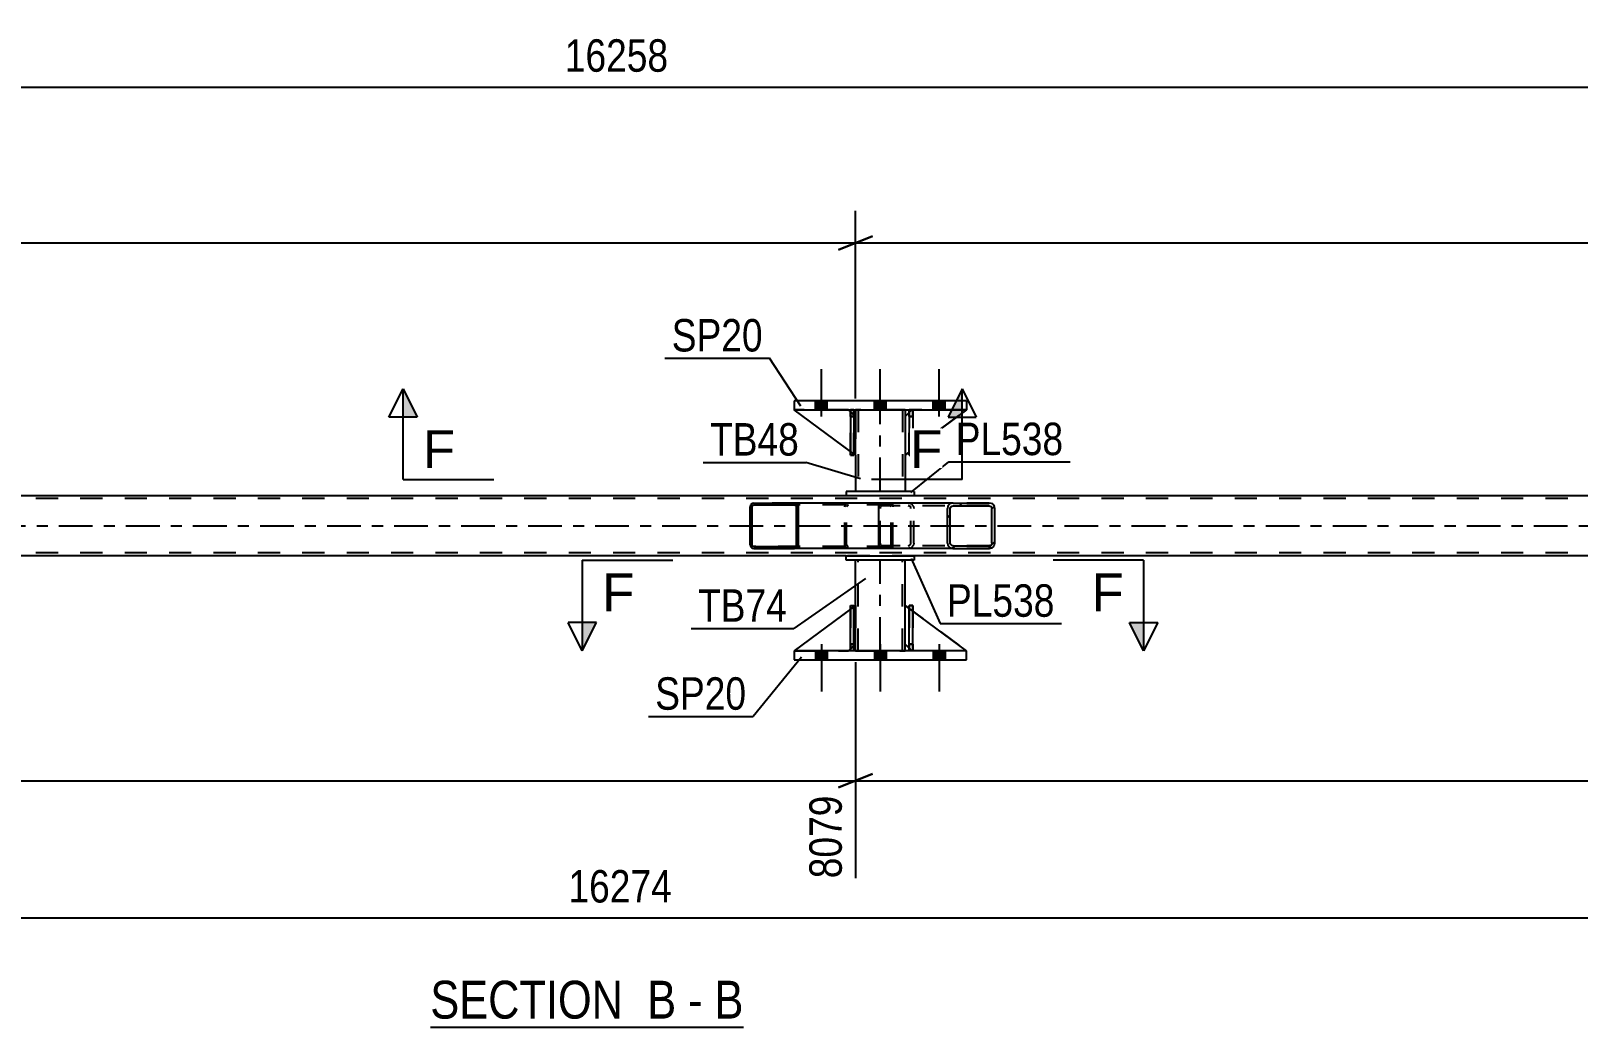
# Model space of a CAD drawing. Header units: millimetres. Extents: x 0 to 1797, y -6 to 560.
# Drawn here: x 1369.1 to 1505.7, y 147 to 235 of the extents above; entities that cross this region are included whole.
import ezdxf

# ---------------------------------------------------------------- set-up
doc = ezdxf.new("R2010")
doc.units = ezdxf.units.MM
doc.linetypes.add('DXK_LINE_DOT2', pattern=[3.9198, 1.9599, -1.9599])
doc.linetypes.add('DXK_LINE_DOT3', pattern=[5.9187, 2.979, -0.9799, 0.9799, -0.9799])
doc.styles.add('Arial', font='ARIAL.TTF', dxfattribs={"height": 0.2})
doc.styles.add('Arial Narrow', font='ARIALN.TTF', dxfattribs={"height": 0.2})

# ---------------------------------------------------------------- blocks, each defined once
blk = doc.blocks.new('Unknown-814276781-12 - 5315')
at = {"color": 6, "linetype": 'Continuous'}
blk.add_line((1404.39, 147), (1432.03, 147), dxfattribs=at)
at = {"color": 0, "linetype": 'Continuous'}
for points in [[(1422.49, 147.75), (1422.49, 151.25), (1404.39, 151.25), (1404.39, 147.75)], [(1426.1, 147.75), (1426.1, 151.25), (1423.54, 151.25), (1423.54, 147.75)], [(1428.43, 147.75), (1428.43, 151.25), (1427.15, 151.25), (1427.15, 147.75)], [(1432.03, 147.75), (1432.03, 151.25), (1429.48, 151.25), (1429.48, 147.75)]]:
    blk.add_wipeout(points, dxfattribs=at)
at = {"color": 7, "linetype": 'Continuous', "style": 'Arial Narrow'}
for s, p in [('SECTION ', (1404.39, 147.75)), ('B', (1423.54, 147.75)), ('B', (1429.48, 147.75)), ('-', (1427.15, 147.75))]:
    blk.add_text(s, height=3.34, dxfattribs=at).set_placement(p)
blk = doc.blocks.new('Part-814276781-5322 - 5315')
at = {"linetype": 'Continuous'}
h = blk.add_hatch(dxfattribs=at)
h.set_pattern_fill('', scale=0.7, style=0, pattern_type=0)
h.set_pattern_definition([(45, (1436.8545, 193.0652), (-1.57154, 1.57154), [])])
h.paths.add_polyline_path([(1436.88, 192.94), (1436.85, 193.07), (1436.78, 193.17), (1436.67, 193.24), (1436.54, 193.26), (1432.96, 193.26), (1432.83, 193.24), (1432.72, 193.17), (1432.65, 193.07), (1432.62, 192.94), (1432.62, 189.58), (1432.65, 189.46), (1432.72, 189.36), (1432.83, 189.29), (1432.96, 189.26), (1436.54, 189.26), (1436.67, 189.29), (1436.78, 189.36), (1436.85, 189.46), (1436.88, 189.58)])
h.paths.add_polyline_path([(1436.7, 189.52), (1436.66, 189.47), (1436.61, 189.43), (1436.54, 189.42), (1432.96, 189.42), (1432.9, 189.43), (1432.84, 189.47), (1432.81, 189.52), (1432.79, 189.58), (1432.79, 192.94), (1432.81, 193), (1432.84, 193.06), (1432.9, 193.09), (1432.96, 193.1), (1436.54, 193.1), (1436.61, 193.09), (1436.66, 193.06), (1436.7, 193), (1436.71, 192.94), (1436.71, 189.58)])
at = {"color": 2, "linetype": 'Continuous'}
for p, q in [((1432.65, 193.07), (1432.62, 192.94)), ((1432.62, 189.58), (1432.62, 192.94)), ((1432.79, 192.94), (1432.81, 193)), ((1432.79, 189.58), (1432.79, 192.94)), ((1432.81, 193), (1432.84, 193.06)), ((1432.96, 193.26), (1432.83, 193.24)), ((1432.84, 193.06), (1432.9, 193.09)), ((1432.9, 193.09), (1432.96, 193.1)), ((1432.96, 193.26), (1436.54, 193.26)), ((1432.96, 193.1), (1436.54, 193.1)), ((1444.24, 193.26), (1436.54, 193.26)), ((1436.67, 193.24), (1436.54, 193.26)), ((1436.54, 193.1), (1436.61, 193.09)), ((1436.61, 193.09), (1436.66, 193.06)), ((1436.66, 193.06), (1436.7, 193)), ((1436.7, 193), (1436.71, 192.94)), ((1436.71, 189.58), (1436.71, 192.94)), ((1436.88, 192.94), (1436.85, 193.07)), ((1436.88, 189.58), (1436.88, 192.94)), ((1432.62, 189.58), (1432.65, 189.46)), ((1432.81, 189.52), (1432.79, 189.58)), ((1432.84, 189.47), (1432.81, 189.52)), ((1432.83, 189.29), (1432.96, 189.26)), ((1432.9, 189.43), (1432.84, 189.47)), ((1432.96, 189.42), (1432.9, 189.43)), ((1432.96, 189.42), (1436.54, 189.42)), ((1432.96, 189.26), (1436.54, 189.26)), ((1436.61, 189.43), (1436.54, 189.42)), ((1436.54, 189.26), (1436.67, 189.29)), ((1444.24, 189.26), (1436.54, 189.26)), ((1436.66, 189.47), (1436.61, 189.43)), ((1436.7, 189.52), (1436.66, 189.47)), ((1436.71, 189.58), (1436.7, 189.52)), ((1436.85, 189.46), (1436.88, 189.58))]:
    blk.add_line(p, q, dxfattribs=at)
at = {"color": 7, "linetype": 'DXK_LINE_DOT2'}
for p, q in [((1436.54, 193.26), (1432.96, 193.26)), ((1444.89, 193.1), (1432.96, 193.1)), ((1440.97, 192.94), (1441, 193.07)), ((1440.97, 189.58), (1440.97, 192.94)), ((1441.16, 193), (1441.14, 192.94)), ((1441.14, 189.58), (1441.14, 192.94)), ((1441.19, 193.06), (1441.16, 193)), ((1441.18, 193.24), (1441.31, 193.26)), ((1441.19, 193.06), (1441.21, 193.07)), ((1441.21, 193.07), (1441.25, 193.09)), ((1441.25, 193.09), (1441.31, 193.1)), ((1444.89, 193.26), (1444.24, 193.26)), ((1444.89, 193.26), (1445.02, 193.24)), ((1444.95, 193.09), (1444.89, 193.1)), ((1445.01, 193.06), (1444.95, 193.09)), ((1445.05, 193), (1445.01, 193.06)), ((1445.06, 192.94), (1445.05, 193)), ((1445.06, 189.58), (1445.06, 192.94)), ((1445.2, 193.07), (1445.22, 192.97)), ((1445.22, 192.97), (1445.23, 192.94)), ((1445.23, 189.58), (1445.23, 192.94)), ((1444.89, 189.42), (1432.96, 189.42)), ((1436.54, 189.26), (1432.96, 189.26)), ((1441, 189.46), (1440.97, 189.58)), ((1441.14, 189.58), (1441.16, 189.52)), ((1441.16, 189.52), (1441.19, 189.47)), ((1441.31, 189.26), (1441.18, 189.29)), ((1441.19, 189.47), (1441.21, 189.46)), ((1441.21, 189.46), (1441.25, 189.43)), ((1441.25, 189.43), (1441.31, 189.42)), ((1444.89, 189.26), (1444.24, 189.26)), ((1444.89, 189.42), (1444.95, 189.43)), ((1445.02, 189.29), (1444.89, 189.26)), ((1444.95, 189.43), (1445.01, 189.47)), ((1445.01, 189.47), (1445.05, 189.52)), ((1445.05, 189.52), (1445.06, 189.58)), ((1445.22, 189.56), (1445.2, 189.46)), ((1445.23, 189.58), (1445.22, 189.56))]:
    blk.add_line(p, q, dxfattribs=at)
at = {"color": 2, "linetype": 'Continuous'}
for centre, start, end in [((1432.95, 192.93), 110.7583, 155.68), ((1436.55, 192.93), 24.32, 69.2417), ((1432.95, 189.6), 204.32, 249.2417), ((1436.55, 189.6), 290.7583, 335.68)]:
    blk.add_arc(centre, 0.331, start, end, dxfattribs=at)
at = {"color": 7, "linetype": 'DXK_LINE_DOT2'}
for centre, start, end in [((1441.3, 192.93), 110.7583, 155.68), ((1444.9, 192.93), 24.32, 69.2417), ((1441.3, 189.6), 204.32, 249.2417), ((1444.9, 189.6), 290.7583, 335.68)]:
    blk.add_arc(centre, 0.331, start, end, dxfattribs=at)
blk = doc.blocks.new('Part-814276781-5332 - 5315')
at = {"color": 7, "linetype": 'DXK_LINE_DOT2'}
for p, q in [((1446.99, 184.22), (1446.67, 184.22)), ((1446.67, 180.82), (1446.67, 184.22)), ((1446.67, 184.22), (1446.67, 180.22)), ((1446.99, 184.22), (1446.99, 180.82)), ((1446.99, 180.22), (1446.99, 184.22)), ((1446.99, 180.82), (1446.67, 180.82)), ((1446.67, 180.22), (1446.67, 180.82)), ((1446.99, 180.82), (1446.99, 180.22)), ((1446.99, 180.22), (1446.67, 180.22)), ((1446.99, 180.22), (1446.99, 180.22))]:
    blk.add_line(p, q, dxfattribs=at)
blk = doc.blocks.new('Part-814276781-5335 - 5315')
at = {"linetype": 'Continuous'}
h = blk.add_hatch(dxfattribs=at)
h.set_pattern_fill('', scale=0.7, style=0, pattern_type=0)
h.set_pattern_definition([(45, (1454.1869, 192.9664), (-1.57154, 1.57154), [])])
h.paths.add_polyline_path([(1454.23, 192.78), (1454.19, 192.97), (1454.08, 193.12), (1453.91, 193.23), (1453.72, 193.26), (1450.54, 193.26), (1450.35, 193.23), (1450.18, 193.12), (1450.07, 192.97), (1450.04, 192.78), (1450.04, 189.74), (1450.07, 189.56), (1450.18, 189.4), (1450.35, 189.3), (1450.54, 189.26), (1453.72, 189.26), (1453.91, 189.3), (1454.08, 189.4), (1454.19, 189.56), (1454.23, 189.74)])
h.paths.add_polyline_path([(1453.95, 189.65), (1453.9, 189.57), (1453.82, 189.52), (1453.72, 189.5), (1450.54, 189.5), (1450.44, 189.52), (1450.36, 189.57), (1450.31, 189.65), (1450.29, 189.74), (1450.29, 192.78), (1450.31, 192.87), (1450.36, 192.95), (1450.44, 193), (1450.54, 193.02), (1453.72, 193.02), (1453.82, 193), (1453.9, 192.95), (1453.95, 192.87), (1453.97, 192.78), (1453.97, 189.74)])
at = {"color": 2, "linetype": 'Continuous'}
for p, q in [((1443.97, 192.78), (1443.99, 192.97)), ((1443.97, 189.74), (1443.97, 192.78)), ((1443.99, 192.97), (1444.05, 193.12)), ((1444.05, 193.12), (1444.13, 193.23)), ((1444.13, 193.23), (1444.24, 193.26)), ((1450.54, 193.26), (1444.24, 193.26)), ((1450.07, 192.97), (1450.04, 192.78)), ((1450.04, 189.74), (1450.04, 192.78)), ((1450.29, 192.78), (1450.31, 192.87)), ((1450.29, 189.74), (1450.29, 192.78)), ((1450.31, 192.87), (1450.36, 192.95)), ((1450.54, 193.26), (1450.35, 193.23)), ((1450.36, 192.95), (1450.44, 193)), ((1450.44, 193), (1450.54, 193.02)), ((1450.54, 193.26), (1453.72, 193.26)), ((1450.54, 193.02), (1453.72, 193.02)), ((1453.91, 193.23), (1453.72, 193.26)), ((1453.72, 193.02), (1453.82, 193)), ((1453.82, 193), (1453.9, 192.95)), ((1453.9, 192.95), (1453.95, 192.87)), ((1453.95, 192.87), (1453.97, 192.78)), ((1453.97, 189.74), (1453.97, 192.78)), ((1454.23, 192.78), (1454.19, 192.97)), ((1454.23, 189.74), (1454.23, 192.78)), ((1443.99, 189.56), (1443.97, 189.74)), ((1444.05, 189.4), (1443.99, 189.56)), ((1444.13, 189.3), (1444.05, 189.4)), ((1444.24, 189.26), (1444.13, 189.3)), ((1450.54, 189.26), (1444.24, 189.26)), ((1450.04, 189.74), (1450.07, 189.56)), ((1450.31, 189.65), (1450.29, 189.74)), ((1450.36, 189.57), (1450.31, 189.65)), ((1450.35, 189.3), (1450.54, 189.26)), ((1450.44, 189.52), (1450.36, 189.57)), ((1450.54, 189.5), (1450.44, 189.52)), ((1450.54, 189.5), (1453.72, 189.5)), ((1450.54, 189.26), (1453.72, 189.26)), ((1453.82, 189.52), (1453.72, 189.5)), ((1453.72, 189.26), (1453.91, 189.3)), ((1453.9, 189.57), (1453.82, 189.52)), ((1453.95, 189.65), (1453.9, 189.57)), ((1453.97, 189.74), (1453.95, 189.65)), ((1454.19, 189.56), (1454.23, 189.74))]:
    blk.add_line(p, q, dxfattribs=at)
at = {"color": 7, "linetype": 'DXK_LINE_DOT2'}
for p, q in [((1444.11, 192.87), (1444.1, 192.78)), ((1444.1, 189.74), (1444.1, 192.78)), ((1444.14, 192.95), (1444.11, 192.87)), ((1444.19, 193), (1444.14, 192.95)), ((1444.24, 193.02), (1444.19, 193)), ((1453.72, 193.02), (1444.24, 193.02)), ((1445.23, 193.02), (1445.23, 193.26)), ((1446.57, 193.26), (1446.76, 193.23)), ((1446.67, 193), (1446.57, 193.02)), ((1446.75, 192.95), (1446.67, 193)), ((1446.8, 192.87), (1446.75, 192.95)), ((1446.82, 192.78), (1446.8, 192.87)), ((1446.82, 189.74), (1446.82, 192.78)), ((1447.04, 192.97), (1447.07, 192.78)), ((1447.07, 189.74), (1447.07, 192.78)), ((1453.72, 193.26), (1450.54, 193.26)), ((1444.1, 189.74), (1444.11, 189.65)), ((1444.11, 189.65), (1444.14, 189.57)), ((1444.14, 189.57), (1444.19, 189.52)), ((1444.19, 189.52), (1444.24, 189.5)), ((1453.72, 189.5), (1444.24, 189.5)), ((1445.23, 189.26), (1445.23, 189.5)), ((1446.57, 189.5), (1446.67, 189.52)), ((1446.76, 189.3), (1446.57, 189.26)), ((1446.67, 189.52), (1446.75, 189.57)), ((1446.75, 189.57), (1446.8, 189.65)), ((1446.8, 189.65), (1446.82, 189.74)), ((1447.07, 189.74), (1447.04, 189.56)), ((1453.72, 189.26), (1450.54, 189.26))]:
    blk.add_line(p, q, dxfattribs=at)
for centre, start, end in [((1446.59, 192.77), 23.8494, 68.8059), ((1446.59, 189.76), 291.1941, 336.1506)]:
    blk.add_arc(centre, 0.492, start, end, dxfattribs=at)
at = {"color": 2, "linetype": 'Continuous'}
for centre, start, end in [((1450.52, 192.77), 111.1941, 156.1506), ((1453.74, 192.77), 23.8494, 68.8059), ((1450.52, 189.76), 203.8494, 248.8059), ((1453.74, 189.76), 291.1941, 336.1506)]:
    blk.add_arc(centre, 0.492, start, end, dxfattribs=at)
blk = doc.blocks.new('Part-814276781-5402 - 5315')
at = {"color": 2, "linetype": 'Continuous'}
for p, q in [((1446.99, 201.5), (1446.67, 201.5)), ((1446.67, 201.5), (1446.67, 197.5)), ((1446.99, 201.5), (1446.99, 201.5)), ((1446.99, 201.5), (1446.99, 197.5)), ((1446.99, 197.5), (1446.67, 197.5))]:
    blk.add_line(p, q, dxfattribs=at)
at = {"color": 7, "linetype": 'DXK_LINE_DOT2'}
for p, q in [((1446.67, 200.9), (1446.67, 201.5)), ((1446.99, 200.9), (1446.67, 200.9)), ((1446.67, 200.9), (1446.67, 197.5)), ((1446.99, 200.9), (1446.99, 201.5)), ((1446.99, 201.5), (1446.99, 201.5)), ((1446.99, 197.5), (1446.99, 200.9))]:
    blk.add_line(p, q, dxfattribs=at)
blk = doc.blocks.new('Part-814276781-5350 - 5315')
at = {"color": 2, "linetype": 'Continuous'}
for p, q in [((1441.91, 184.22), (1441.91, 188.22)), ((1446.31, 184.22), (1446.31, 188.22)), ((1441.91, 180.22), (1441.91, 180.82)), ((1446.31, 180.22), (1446.31, 180.82))]:
    blk.add_line(p, q, dxfattribs=at)
at = {"color": 7, "linetype": 'DXK_LINE_DOT2'}
for p, q in [((1446.31, 188.22), (1441.91, 188.22)), ((1442.15, 180.22), (1442.15, 188.22)), ((1446.07, 180.22), (1446.07, 188.22)), ((1441.91, 180.82), (1441.91, 184.22)), ((1446.31, 180.82), (1446.31, 184.22)), ((1441.91, 180.22), (1446.31, 180.22))]:
    blk.add_line(p, q, dxfattribs=at)
at = {"color": 7, "linetype": 'DXK_LINE_DOT3'}
blk.add_line((1444.11, 180.22), (1444.11, 188.22), dxfattribs=at)
blk = doc.blocks.new('Part-814276781-5352 - 5315')
at = {"color": 2, "linetype": 'Continuous'}
for p, q in [((1446.67, 180.22), (1446.67, 184.22)), ((1446.67, 184.22), (1446.99, 184.22)), ((1446.99, 180.22), (1446.99, 184.22)), ((1446.67, 180.22), (1446.67, 180.22)), ((1446.99, 180.22), (1446.67, 180.22))]:
    blk.add_line(p, q, dxfattribs=at)
at = {"color": 7, "linetype": 'DXK_LINE_DOT2'}
for p, q in [((1446.67, 184.22), (1446.67, 180.82)), ((1446.99, 180.82), (1446.99, 184.22)), ((1446.67, 180.82), (1446.67, 180.22)), ((1446.67, 180.82), (1446.99, 180.82)), ((1446.99, 180.22), (1446.99, 180.82)), ((1446.99, 180.22), (1446.99, 180.22))]:
    blk.add_line(p, q, dxfattribs=at)
blk = doc.blocks.new('Part-814276781-5357 - 5315')
at = {"color": 2, "linetype": 'Continuous'}
for p, q in [((1451.71, 180.22), (1436.51, 180.22)), ((1436.51, 180.22), (1436.51, 179.42)), ((1436.51, 179.42), (1451.71, 179.42)), ((1451.71, 179.42), (1451.71, 180.22))]:
    blk.add_line(p, q, dxfattribs=at)
blk = doc.blocks.new('Part-814276781-5366 - 5315')
at = {"color": 2, "linetype": 'Continuous'}
for p, q in [((1446.31, 180.82), (1446.31, 184.22)), ((1446.67, 183.96), (1446.31, 184.22)), ((1451.71, 180.22), (1446.99, 183.72)), ((1446.67, 180.47), (1446.31, 180.82))]:
    blk.add_line(p, q, dxfattribs=at)
at = {"color": 7, "linetype": 'DXK_LINE_DOT2'}
for p, q in [((1446.99, 183.72), (1446.67, 183.96)), ((1446.91, 180.22), (1446.67, 180.47)), ((1451.71, 180.22), (1446.91, 180.22)), ((1451.71, 180.22), (1451.71, 180.22)), ((1451.71, 180.22), (1451.71, 180.22))]:
    blk.add_line(p, q, dxfattribs=at)
blk = doc.blocks.new('Part-814276781-5367 - 5315')
at = {"color": 7, "linetype": 'DXK_LINE_DOT2'}
for p, q in [((1446.31, 180.82), (1446.31, 184.22)), ((1446.31, 184.22), (1451.71, 180.22)), ((1446.91, 180.22), (1446.31, 180.82)), ((1451.71, 180.22), (1446.91, 180.22))]:
    blk.add_line(p, q, dxfattribs=at)
blk = doc.blocks.new('Part-814276781-5369 - 5315')
at = {"color": 2, "linetype": 'Continuous'}
for p, q in [((1441.79, 201.5), (1441.47, 201.5)), ((1441.47, 201.5), (1441.47, 197.5)), ((1441.79, 201.5), (1441.79, 201.5)), ((1441.79, 201.5), (1441.79, 197.5)), ((1441.79, 197.5), (1441.47, 197.5))]:
    blk.add_line(p, q, dxfattribs=at)
at = {"color": 7, "linetype": 'DXK_LINE_DOT2'}
for p, q in [((1441.47, 200.9), (1441.47, 201.5)), ((1441.79, 200.9), (1441.47, 200.9)), ((1441.47, 200.9), (1441.47, 197.5)), ((1441.79, 200.9), (1441.79, 201.5)), ((1441.79, 201.5), (1441.79, 201.5)), ((1441.79, 197.5), (1441.79, 200.9))]:
    blk.add_line(p, q, dxfattribs=at)
blk = doc.blocks.new('Part-814276781-5409 - 5315')
at = {"color": 7, "linetype": 'DXK_LINE_DOT2'}
for p, q in [((1441.47, 184.22), (1441.79, 184.22)), ((1441.47, 180.82), (1441.47, 184.22)), ((1441.47, 184.22), (1441.47, 180.22)), ((1441.79, 184.22), (1441.79, 180.82)), ((1441.79, 180.22), (1441.79, 184.13)), ((1441.79, 180.82), (1441.47, 180.82)), ((1441.47, 180.22), (1441.47, 180.82)), ((1441.79, 180.82), (1441.79, 180.22)), ((1441.79, 180.22), (1441.47, 180.22)), ((1441.79, 180.22), (1441.79, 180.22))]:
    blk.add_line(p, q, dxfattribs=at)
blk = doc.blocks.new('Part-814276781-5425 - 5315')
at = {"color": 7, "linetype": 'DXK_LINE_DOT2'}
for p, q in [((1441.91, 197.5), (1436.51, 201.5)), ((1436.51, 201.5), (1441.31, 201.5)), ((1441.31, 201.5), (1441.91, 200.9)), ((1441.91, 200.9), (1441.31, 201.5)), ((1441.91, 200.9), (1441.91, 197.5)), ((1441.91, 200.9), (1441.91, 200.9)), ((1441.91, 200.9), (1441.91, 197.5))]:
    blk.add_line(p, q, dxfattribs=at)
blk = doc.blocks.new('Part-814276781-5433 - 5315')
at = {"color": 7, "linetype": 'DXK_LINE_DOT2'}
for p, q in [((1446.91, 201.5), (1446.31, 200.9)), ((1446.31, 197.5), (1451.71, 201.5)), ((1446.31, 200.9), (1446.31, 197.5)), ((1451.71, 201.5), (1446.91, 201.5))]:
    blk.add_line(p, q, dxfattribs=at)
blk = doc.blocks.new('Part-814276781-5434 - 5315')
at = {"color": 2, "linetype": 'Continuous'}
for p, q in [((1441.47, 197.83), (1436.51, 201.5)), ((1441.47, 201.35), (1441.31, 201.5)), ((1441.91, 200.9), (1441.79, 201.03)), ((1441.91, 200.9), (1441.91, 200.9)), ((1441.91, 197.5), (1441.91, 200.9)), ((1441.79, 197.6), (1441.91, 197.5)), ((1441.91, 197.5), (1441.91, 197.5))]:
    blk.add_line(p, q, dxfattribs=at)
at = {"color": 7, "linetype": 'DXK_LINE_DOT2'}
for p, q in [((1441.31, 201.5), (1436.51, 201.5)), ((1441.31, 201.5), (1441.91, 200.9)), ((1441.79, 201.03), (1441.47, 201.35)), ((1441.91, 200.9), (1441.91, 197.5)), ((1441.79, 197.6), (1441.47, 197.83))]:
    blk.add_line(p, q, dxfattribs=at)
blk = doc.blocks.new('Part-814276781-5508 - 5315')
at = {"color": 2, "linetype": 'Continuous'}
for p, q in [((1451.71, 202.3), (1436.51, 202.3)), ((1436.51, 202.3), (1436.51, 201.5)), ((1451.71, 202.3), (1451.71, 201.5)), ((1436.51, 201.5), (1451.71, 201.5))]:
    blk.add_line(p, q, dxfattribs=at)
blk = doc.blocks.new('Part-814276781-5521 - 5315')
at = {"color": 2, "linetype": 'Continuous'}
for p, q in [((1446.67, 201.26), (1446.31, 200.9)), ((1446.31, 200.9), (1446.31, 197.5)), ((1451.71, 201.5), (1446.99, 198)), ((1446.67, 197.76), (1446.31, 197.5))]:
    blk.add_line(p, q, dxfattribs=at)
at = {"color": 7, "linetype": 'DXK_LINE_DOT2'}
for p, q in [((1446.91, 201.5), (1446.67, 201.26)), ((1451.71, 201.5), (1446.91, 201.5)), ((1446.99, 198), (1446.67, 197.76))]:
    blk.add_line(p, q, dxfattribs=at)
blk = doc.blocks.new('Part-814276781-5535 - 5315')
at = {"color": 7, "linetype": 'DXK_LINE_DOT2'}
for p, q in [((1441.47, 200.9), (1441.47, 201.5)), ((1441.47, 201.5), (1441.47, 201.5)), ((1441.47, 201.5), (1441.47, 197.5)), ((1441.79, 201.5), (1441.47, 201.5)), ((1441.47, 197.5), (1441.47, 200.9)), ((1441.47, 200.9), (1441.79, 200.9)), ((1441.79, 200.9), (1441.79, 201.5)), ((1441.79, 197.5), (1441.79, 201.5)), ((1441.79, 200.9), (1441.79, 197.5)), ((1441.47, 197.5), (1441.79, 197.5))]:
    blk.add_line(p, q, dxfattribs=at)
blk = doc.blocks.new('Bolt-814276781-5536 - 5315')
at = {"linetype": 'Continuous'}
for points in [[(1438.39, 201.5), (1439.43, 201.5), (1439.43, 202.3), (1438.39, 202.3)], [(1438.39, 201.5), (1439.43, 201.5), (1439.43, 202.3), (1438.39, 202.3)], [(1438.39, 201.5), (1439.43, 201.5), (1439.43, 202.3), (1438.39, 202.3)], [(1443.59, 201.5), (1444.63, 201.5), (1444.63, 202.3), (1443.59, 202.3)], [(1443.59, 201.5), (1444.63, 201.5), (1444.63, 202.3), (1443.59, 202.3)], [(1448.79, 201.5), (1449.83, 201.5), (1449.83, 202.3), (1448.79, 202.3)], [(1448.79, 201.5), (1449.83, 201.5), (1449.83, 202.3), (1448.79, 202.3)], [(1448.79, 201.5), (1449.83, 201.5), (1449.83, 202.3), (1448.79, 202.3)]]:
    blk.add_hatch(color=1, dxfattribs=at).paths.add_polyline_path(points)
at = {"color": 1, "linetype": 'Continuous'}
for p, q in [((1438.91, 200.9), (1438.91, 205.1)), ((1438.91, 200.9), (1438.91, 205.1)), ((1438.91, 200.9), (1438.91, 205.1)), ((1444.11, 200.9), (1444.11, 205.1)), ((1444.11, 200.9), (1444.11, 205.1)), ((1449.31, 200.9), (1449.31, 205.1)), ((1449.31, 200.9), (1449.31, 205.1)), ((1449.31, 200.9), (1449.31, 205.1)), ((1438.39, 201.5), (1438.39, 202.3)), ((1438.39, 201.5), (1438.39, 202.3)), ((1438.39, 201.5), (1438.39, 202.3)), ((1439.43, 201.5), (1439.43, 202.3)), ((1439.43, 201.5), (1439.43, 202.3)), ((1439.43, 201.5), (1439.43, 202.3)), ((1443.59, 201.5), (1443.59, 202.3)), ((1443.59, 201.5), (1443.59, 202.3)), ((1444.63, 201.5), (1444.63, 202.3)), ((1444.63, 201.5), (1444.63, 202.3)), ((1448.79, 201.5), (1448.79, 202.3)), ((1448.79, 201.5), (1448.79, 202.3)), ((1448.79, 201.5), (1448.79, 202.3)), ((1449.83, 201.5), (1449.83, 202.3)), ((1449.83, 201.5), (1449.83, 202.3)), ((1449.83, 201.5), (1449.83, 202.3))]:
    blk.add_line(p, q, dxfattribs=at)
blk = doc.blocks.new('Bolt-814276781-5537 - 5315')
at = {"linetype": 'Continuous'}
for points in [[(1439.43, 180.22), (1438.39, 180.22), (1438.39, 179.42), (1439.43, 179.42)], [(1439.43, 180.22), (1438.39, 180.22), (1438.39, 179.42), (1439.43, 179.42)], [(1439.43, 180.22), (1438.39, 180.22), (1438.39, 179.42), (1439.43, 179.42)], [(1444.63, 180.22), (1443.59, 180.22), (1443.59, 179.42), (1444.63, 179.42)], [(1444.63, 180.22), (1443.59, 180.22), (1443.59, 179.42), (1444.63, 179.42)], [(1449.83, 180.22), (1448.79, 180.22), (1448.79, 179.42), (1449.83, 179.42)], [(1449.83, 180.22), (1448.79, 180.22), (1448.79, 179.42), (1449.83, 179.42)], [(1449.83, 180.22), (1448.79, 180.22), (1448.79, 179.42), (1449.83, 179.42)]]:
    blk.add_hatch(color=1, dxfattribs=at).paths.add_polyline_path(points)
at = {"color": 1, "linetype": 'Continuous'}
for p, q in [((1438.91, 180.82), (1438.91, 176.62)), ((1438.91, 180.82), (1438.91, 176.62)), ((1438.91, 180.82), (1438.91, 176.62)), ((1444.11, 180.82), (1444.11, 176.62)), ((1444.11, 180.82), (1444.11, 176.62)), ((1449.31, 180.82), (1449.31, 176.62)), ((1449.31, 180.82), (1449.31, 176.62)), ((1449.31, 180.82), (1449.31, 176.62)), ((1438.39, 180.22), (1438.39, 179.42)), ((1438.39, 180.22), (1438.39, 179.42)), ((1438.39, 180.22), (1438.39, 179.42)), ((1439.43, 180.22), (1439.43, 179.42)), ((1439.43, 180.22), (1439.43, 179.42)), ((1439.43, 180.22), (1439.43, 179.42)), ((1443.59, 180.22), (1443.59, 179.42)), ((1443.59, 180.22), (1443.59, 179.42)), ((1444.63, 180.22), (1444.63, 179.42)), ((1444.63, 180.22), (1444.63, 179.42)), ((1448.79, 180.22), (1448.79, 179.42)), ((1448.79, 180.22), (1448.79, 179.42)), ((1448.79, 180.22), (1448.79, 179.42)), ((1449.83, 180.22), (1449.83, 179.42)), ((1449.83, 180.22), (1449.83, 179.42)), ((1449.83, 180.22), (1449.83, 179.42))]:
    blk.add_line(p, q, dxfattribs=at)
blk = doc.blocks.new('Part-814276781-5542 - 5315')
at = {"color": 7, "linetype": 'DXK_LINE_DOT2'}
for p, q in [((1708.63, 193.66), (1134.85, 193.66)), ((1447.11, 193.9), (1441.11, 193.9)), ((1708.63, 188.86), (1134.85, 188.86)), ((1447.11, 188.62), (1441.11, 188.62))]:
    blk.add_line(p, q, dxfattribs=at)
at = {"color": 2, "linetype": 'Continuous'}
for p, q in [((1441.11, 193.9), (1276.84, 193.9)), ((1611.38, 193.9), (1447.11, 193.9)), ((1441.11, 188.62), (1276.84, 188.62)), ((1611.38, 188.62), (1447.11, 188.62))]:
    blk.add_line(p, q, dxfattribs=at)
at = {"color": 7, "linetype": 'DXK_LINE_DOT3'}
blk.add_line((1134.85, 191.26), (1708.63, 191.26), dxfattribs=at)
blk = doc.blocks.new('Part-814276781-5543 - 5315')
at = {"color": 7, "linetype": 'DXK_LINE_DOT2'}
for p, q in [((1441.91, 184.22), (1436.51, 180.22)), ((1441.91, 180.82), (1441.91, 184.22)), ((1441.91, 184.22), (1441.91, 180.82)), ((1441.31, 180.22), (1441.91, 180.82)), ((1441.91, 180.82), (1441.31, 180.22)), ((1441.91, 180.82), (1441.91, 180.82)), ((1436.51, 180.22), (1441.31, 180.22))]:
    blk.add_line(p, q, dxfattribs=at)
blk = doc.blocks.new('Part-814276781-5561 - 5315')
at = {"color": 2, "linetype": 'Continuous'}
for p, q in [((1441.11, 188.62), (1447.11, 188.62)), ((1441.11, 188.22), (1441.11, 188.62)), ((1447.11, 188.62), (1447.11, 188.22)), ((1447.11, 188.22), (1441.11, 188.22))]:
    blk.add_line(p, q, dxfattribs=at)
blk = doc.blocks.new('Part-814276781-5568 - 5315')
at = {"color": 2, "linetype": 'Continuous'}
for p, q in [((1441.47, 180.22), (1441.47, 184.22)), ((1441.47, 184.22), (1441.79, 184.22)), ((1441.79, 180.22), (1441.79, 184.22)), ((1441.47, 180.22), (1441.47, 180.22)), ((1441.79, 180.22), (1441.47, 180.22))]:
    blk.add_line(p, q, dxfattribs=at)
at = {"color": 7, "linetype": 'DXK_LINE_DOT2'}
for p, q in [((1441.47, 184.22), (1441.47, 180.82)), ((1441.79, 180.82), (1441.79, 184.22)), ((1441.47, 180.82), (1441.47, 180.22)), ((1441.47, 180.82), (1441.79, 180.82)), ((1441.79, 180.22), (1441.79, 180.82)), ((1441.79, 180.22), (1441.79, 180.22))]:
    blk.add_line(p, q, dxfattribs=at)
blk = doc.blocks.new('Part-814276781-5574 - 5315')
at = {"color": 2, "linetype": 'Continuous'}
for p, q in [((1441.47, 183.89), (1436.51, 180.22)), ((1441.91, 184.22), (1441.79, 184.13)), ((1441.91, 180.82), (1441.91, 184.22)), ((1441.47, 180.38), (1441.31, 180.22)), ((1441.91, 180.82), (1441.79, 180.7)), ((1441.91, 180.82), (1441.91, 180.82))]:
    blk.add_line(p, q, dxfattribs=at)
at = {"color": 7, "linetype": 'DXK_LINE_DOT2'}
for p, q in [((1441.79, 184.13), (1441.47, 183.89)), ((1441.91, 180.82), (1441.91, 184.22)), ((1441.91, 180.82), (1441.31, 180.22)), ((1441.79, 180.7), (1441.47, 180.38)), ((1436.51, 180.22), (1441.31, 180.22))]:
    blk.add_line(p, q, dxfattribs=at)
blk = doc.blocks.new('Part-814276781-5590 - 5315')
at = {"color": 7, "linetype": 'DXK_LINE_DOT2'}
for p, q in [((1446.67, 200.9), (1446.67, 201.5)), ((1446.67, 201.5), (1446.67, 201.5)), ((1446.67, 201.5), (1446.67, 197.5)), ((1446.99, 201.5), (1446.67, 201.5)), ((1446.67, 197.5), (1446.67, 200.9)), ((1446.67, 200.9), (1446.99, 200.9)), ((1446.99, 200.9), (1446.99, 201.5)), ((1446.99, 197.5), (1446.99, 201.5)), ((1446.99, 200.9), (1446.99, 197.5)), ((1446.67, 197.5), (1446.99, 197.5))]:
    blk.add_line(p, q, dxfattribs=at)
blk = doc.blocks.new('Part-814276781-5602 - 5315')
at = {"color": 2, "linetype": 'Continuous'}
for p, q in [((1447.11, 194.3), (1441.11, 194.3)), ((1441.11, 194.3), (1441.11, 193.9)), ((1447.11, 194.3), (1447.11, 193.9)), ((1447.11, 193.9), (1441.11, 193.9))]:
    blk.add_line(p, q, dxfattribs=at)
blk = doc.blocks.new('Part-814276781-5618 - 5315')
at = {"color": 2, "linetype": 'Continuous'}
for p, q in [((1441.91, 201.5), (1441.91, 200.9)), ((1446.31, 201.5), (1446.31, 200.9)), ((1441.91, 197.5), (1441.91, 194.3)), ((1446.31, 197.5), (1446.31, 194.3))]:
    blk.add_line(p, q, dxfattribs=at)
at = {"color": 7, "linetype": 'DXK_LINE_DOT2'}
for p, q in [((1446.31, 201.5), (1441.91, 201.5)), ((1441.91, 200.9), (1441.91, 197.5)), ((1442.15, 201.5), (1442.15, 194.3)), ((1446.07, 201.5), (1446.07, 194.3)), ((1446.31, 200.9), (1446.31, 197.5)), ((1446.31, 194.3), (1441.91, 194.3))]:
    blk.add_line(p, q, dxfattribs=at)
at = {"color": 7, "linetype": 'DXK_LINE_DOT3'}
blk.add_line((1444.11, 194.3), (1444.11, 201.5), dxfattribs=at)
blk = doc.blocks.new('StraightDimension-814276781-5693 - 5315')
at = {"color": 7, "linetype": 'Continuous'}
for p, q in [((1441.91, 179.22), (1441.91, 160.14)), ((1443.41, 169.35), (1440.41, 168.15)), ((1441.91, 168.75), (1612.18, 168.75))]:
    blk.add_line(p, q, dxfattribs=at)
blk = doc.blocks.new('StraightDimension-814276781-5715 - 5315')
at = {"color": 7, "linetype": 'Continuous'}
for p, q in [((1441.91, 202.5), (1441.91, 219.08)), ((1271.64, 216.23), (1441.91, 216.23)), ((1440.41, 215.63), (1443.41, 216.83))]:
    blk.add_line(p, q, dxfattribs=at)
blk = doc.blocks.new('StraightDimension-814276781-5622 - 5315')
at = {"color": 7, "linetype": 'Continuous'}
blk.add_line((1124.41, 156.65), (1717.89, 156.65), dxfattribs=at)
at = {"color": 0}
blk.add_wipeout([(1426.32, 157.4), (1426.32, 161.6), (1415.98, 161.6), (1415.98, 157.4)], dxfattribs=at)
at = {"color": 3, "style": 'Arial Narrow'}
blk.add_text('16274', height=2.863, dxfattribs=at).set_placement((1416.58, 158))
blk = doc.blocks.new('StraightDimension-814276781-5704 - 5315')
at = {"color": 7, "linetype": 'Continuous'}
for p, q in [((1441.91, 179.22), (1441.91, 160.14)), ((1271.64, 168.75), (1441.91, 168.75)), ((1440.41, 168.15), (1443.41, 169.35))]:
    blk.add_line(p, q, dxfattribs=at)
at = {"color": 0, "linetype": 'Continuous'}
blk.add_wipeout([(1441.31, 168.05), (1437.11, 168.05), (1437.11, 159.54), (1441.31, 159.54)], dxfattribs=at)
at = {"color": 3, "linetype": 'Continuous', "style": 'Arial Narrow'}
blk.add_text('8079', height=2.863, rotation=90.0002, dxfattribs=at).set_placement((1440.71, 160.14))
blk = doc.blocks.new('StraightDimension-814276781-5720 - 5315')
at = {"color": 7, "linetype": 'Continuous'}
for p, q in [((1441.91, 202.5), (1441.91, 219.08)), ((1443.41, 216.83), (1440.41, 215.63)), ((1441.91, 216.23), (1612.18, 216.23))]:
    blk.add_line(p, q, dxfattribs=at)
blk = doc.blocks.new('StraightDimension-814276781-9244 - 5315')
at = {"color": 7, "linetype": 'Continuous'}
blk.add_line((1124.41, 230), (1717.25, 230), dxfattribs=at)
at = {"color": 0}
blk.add_wipeout([(1426, 230.75), (1426, 234.95), (1415.66, 234.95), (1415.66, 230.75)], dxfattribs=at)
at = {"color": 3, "style": 'Arial Narrow'}
blk.add_text('16258', height=2.863, dxfattribs=at).set_placement((1416.26, 231.35))
blk = doc.blocks.new('Mark-814276781-5346 - 5315')
at = {"color": 0}
blk.add_wipeout([(1435.88, 182.79), (1435.88, 185.79), (1428.02, 185.79), (1428.02, 182.79)], dxfattribs=at)
blk.add_wipeout([(1435.88, 182.79), (1435.88, 185.79), (1428.02, 185.79), (1428.02, 182.79)], dxfattribs=at)
at = {"color": 30, "linetype": 'Continuous'}
for p in [(1442.8, 186.61), (1427.42, 182.19)]:
    blk.add_line(p, (1436.48, 182.19), dxfattribs=at)
at = {"color": 3, "style": 'Arial Narrow'}
blk.add_text('TB74', height=2.863, dxfattribs=at).set_placement((1428.02, 182.79))
blk = doc.blocks.new('Mark-814276781-5353 - 5315')
at = {"color": 0}
blk.add_wipeout([(1432.28, 175.02), (1432.28, 178.02), (1424.24, 178.02), (1424.24, 175.02)], dxfattribs=at)
blk.add_wipeout([(1432.28, 175.02), (1432.28, 178.02), (1424.24, 178.02), (1424.24, 175.02)], dxfattribs=at)
at = {"color": 30, "linetype": 'Continuous'}
for p in [(1437.15, 179.67), (1423.64, 174.42)]:
    blk.add_line(p, (1432.88, 174.42), dxfattribs=at)
at = {"color": 3, "style": 'Arial Narrow'}
blk.add_text('SP20', height=2.863, dxfattribs=at).set_placement((1424.24, 175.02))
blk = doc.blocks.new('Mark-814276781-5504 - 5315')
at = {"color": 0}
blk.add_wipeout([(1433.74, 206.65), (1433.74, 209.65), (1425.7, 209.65), (1425.7, 206.65)], dxfattribs=at)
blk.add_wipeout([(1433.74, 206.65), (1433.74, 209.65), (1425.7, 209.65), (1425.7, 206.65)], dxfattribs=at)
at = {"color": 30, "linetype": 'Continuous'}
for p in [(1425.1, 206.05), (1437.09, 201.83)]:
    blk.add_line(p, (1434.34, 206.05), dxfattribs=at)
at = {"color": 3, "style": 'Arial Narrow'}
blk.add_text('SP20', height=2.863, dxfattribs=at).set_placement((1425.7, 206.65))
blk = doc.blocks.new('Mark-814276781-5557 - 5315')
at = {"color": 0}
blk.add_wipeout([(1459.51, 183.23), (1459.51, 186.23), (1450, 186.23), (1450, 183.23)], dxfattribs=at)
blk.add_wipeout([(1459.51, 183.23), (1459.51, 186.23), (1450, 186.23), (1450, 183.23)], dxfattribs=at)
at = {"color": 30, "linetype": 'Continuous'}
for p, q in [((1446.84, 188.38), (1449.4, 182.63)), ((1449.4, 182.63), (1460.11, 182.63))]:
    blk.add_line(p, q, dxfattribs=at)
at = {"color": 3, "style": 'Arial Narrow'}
blk.add_text('PL538', height=2.863, dxfattribs=at).set_placement((1450, 183.23))
blk = doc.blocks.new('Mark-814276781-5598 - 5315')
at = {"color": 0}
blk.add_wipeout([(1460.27, 197.5), (1460.27, 200.5), (1450.77, 200.5), (1450.77, 197.5)], dxfattribs=at)
blk.add_wipeout([(1460.27, 197.5), (1460.27, 200.5), (1450.77, 200.5), (1450.77, 197.5)], dxfattribs=at)
at = {"color": 30, "linetype": 'Continuous'}
for p, q in [((1446.8, 194.21), (1450.17, 196.9)), ((1450.17, 196.9), (1460.87, 196.9))]:
    blk.add_line(p, q, dxfattribs=at)
at = {"color": 3, "style": 'Arial Narrow'}
blk.add_text('PL538', height=2.863, dxfattribs=at).set_placement((1450.77, 197.5))
blk = doc.blocks.new('Mark-814276781-5614 - 5315')
at = {"color": 0}
blk.add_wipeout([(1436.93, 197.46), (1436.93, 200.46), (1429.08, 200.46), (1429.08, 197.46)], dxfattribs=at)
blk.add_wipeout([(1436.93, 197.46), (1436.93, 200.46), (1429.08, 200.46), (1429.08, 197.46)], dxfattribs=at)
at = {"color": 30, "linetype": 'Continuous'}
for p in [(1428.48, 196.86), (1442.37, 195.42)]:
    blk.add_line(p, (1437.53, 196.86), dxfattribs=at)
at = {"color": 3, "style": 'Arial Narrow'}
blk.add_text('TB48', height=2.863, dxfattribs=at).set_placement((1429.08, 197.46))
blk = doc.blocks.new('SectionMark-814276781-5737 - 5315')
at = {"linetype": 'Continuous'}
for points in [[(1403.23, 200.85), (1401.98, 200.85), (1401.98, 203.35)], [(1451.34, 200.85), (1450.09, 200.85), (1451.34, 203.35)]]:
    blk.add_hatch(color=6, dxfattribs=at).paths.add_polyline_path(points)
at = {"color": 6, "linetype": 'Continuous'}
for p, q in [((1400.73, 200.85), (1401.98, 203.35)), ((1401.98, 195.35), (1401.98, 203.35)), ((1401.98, 203.35), (1403.23, 200.85)), ((1451.34, 203.35), (1450.09, 200.85)), ((1451.34, 195.35), (1451.34, 203.35)), ((1451.34, 203.35), (1452.59, 200.85)), ((1403.23, 200.85), (1400.73, 200.85)), ((1450.09, 200.85), (1452.59, 200.85)), ((1401.98, 195.35), (1409.98, 195.35)), ((1451.34, 195.35), (1443.34, 195.35))]:
    blk.add_line(p, q, dxfattribs=at)
at = {"color": 0, "linetype": 'Continuous'}
for points in [[(1406.58, 196.35), (1406.58, 199.85), (1403.73, 199.85), (1403.73, 196.35)], [(1449.59, 196.35), (1449.59, 199.85), (1446.74, 199.85), (1446.74, 196.35)]]:
    blk.add_wipeout(points, dxfattribs=at)
at = {"color": 3, "linetype": 'Continuous', "style": 'Arial'}
for p in [(1403.73, 196.35), (1446.74, 196.35)]:
    blk.add_text('F', height=3.34, dxfattribs=at).set_placement(p)
blk = doc.blocks.new('SectionMark-814276781-5739 - 5315')
at = {"linetype": 'Continuous'}
for points in [[(1417.8, 182.72), (1419.05, 182.72), (1417.8, 180.22)], [(1466.11, 182.72), (1467.36, 182.72), (1467.36, 180.22)]]:
    blk.add_hatch(color=6, dxfattribs=at).paths.add_polyline_path(points)
at = {"color": 6, "linetype": 'Continuous'}
for p, q in [((1417.8, 188.22), (1425.8, 188.22)), ((1417.8, 188.22), (1417.8, 180.22)), ((1467.36, 188.22), (1459.36, 188.22)), ((1467.36, 188.22), (1467.36, 180.22)), ((1417.8, 180.22), (1416.55, 182.72)), ((1419.05, 182.72), (1416.55, 182.72)), ((1417.8, 180.22), (1419.05, 182.72)), ((1466.11, 182.72), (1468.61, 182.72)), ((1467.36, 180.22), (1466.11, 182.72)), ((1468.61, 182.72), (1467.36, 180.22))]:
    blk.add_line(p, q, dxfattribs=at)
at = {"color": 0, "linetype": 'Continuous'}
for points in [[(1422.4, 183.72), (1422.4, 187.22), (1419.55, 187.22), (1419.55, 183.72)], [(1465.61, 183.72), (1465.61, 187.22), (1462.76, 187.22), (1462.76, 183.72)]]:
    blk.add_wipeout(points, dxfattribs=at)
at = {"color": 3, "linetype": 'Continuous', "style": 'Arial'}
for p in [(1419.55, 183.72), (1462.76, 183.72)]:
    blk.add_text('F', height=3.34, dxfattribs=at).set_placement(p)

msp = doc.modelspace()

# ---------------------------------------------------------------- block references
for name in ['Bolt-814276781-5536 - 5315', 'Part-814276781-5508 - 5315', 'Part-814276781-5425 - 5315', 'Part-814276781-5434 - 5315', 'Part-814276781-5369 - 5315', 'Part-814276781-5535 - 5315', 'Part-814276781-5618 - 5315', 'Part-814276781-5433 - 5315', 'Part-814276781-5521 - 5315', 'Part-814276781-5402 - 5315', 'Part-814276781-5590 - 5315', 'Part-814276781-5602 - 5315', 'Part-814276781-5542 - 5315', 'Part-814276781-5322 - 5315', 'Part-814276781-5335 - 5315', 'Part-814276781-5561 - 5315', 'Part-814276781-5350 - 5315', 'Part-814276781-5543 - 5315', 'Part-814276781-5574 - 5315', 'Part-814276781-5409 - 5315', 'Part-814276781-5568 - 5315', 'Part-814276781-5366 - 5315', 'Part-814276781-5367 - 5315', 'Part-814276781-5332 - 5315', 'Part-814276781-5352 - 5315', 'Bolt-814276781-5537 - 5315', 'Part-814276781-5357 - 5315', 'Unknown-814276781-12 - 5315']:
    msp.add_blockref(name, (0, 0))

# ---------------------------------------------------------------- next in the draw order: block references
for name in ['StraightDimension-814276781-5715 - 5315', 'StraightDimension-814276781-5693 - 5315']:
    msp.add_blockref(name, (0, 0))

# ---------------------------------------------------------------- next in the draw order: block references
for name in ['StraightDimension-814276781-5720 - 5315', 'StraightDimension-814276781-5622 - 5315']:
    msp.add_blockref(name, (0, 0))

# ---------------------------------------------------------------- next in the draw order: block references
for name in ['StraightDimension-814276781-9244 - 5315', 'Mark-814276781-5557 - 5315', 'Mark-814276781-5346 - 5315', 'StraightDimension-814276781-5704 - 5315']:
    msp.add_blockref(name, (0, 0))

# ---------------------------------------------------------------- next in the draw order: block references
for name in ['Mark-814276781-5504 - 5315', 'Mark-814276781-5614 - 5315', 'Mark-814276781-5598 - 5315', 'Mark-814276781-5353 - 5315']:
    msp.add_blockref(name, (0, 0))

# ---------------------------------------------------------------- next in the draw order: block references
for name in ['SectionMark-814276781-5737 - 5315', 'SectionMark-814276781-5739 - 5315']:
    msp.add_blockref(name, (0, 0))

doc.saveas('drawing.dxf')
